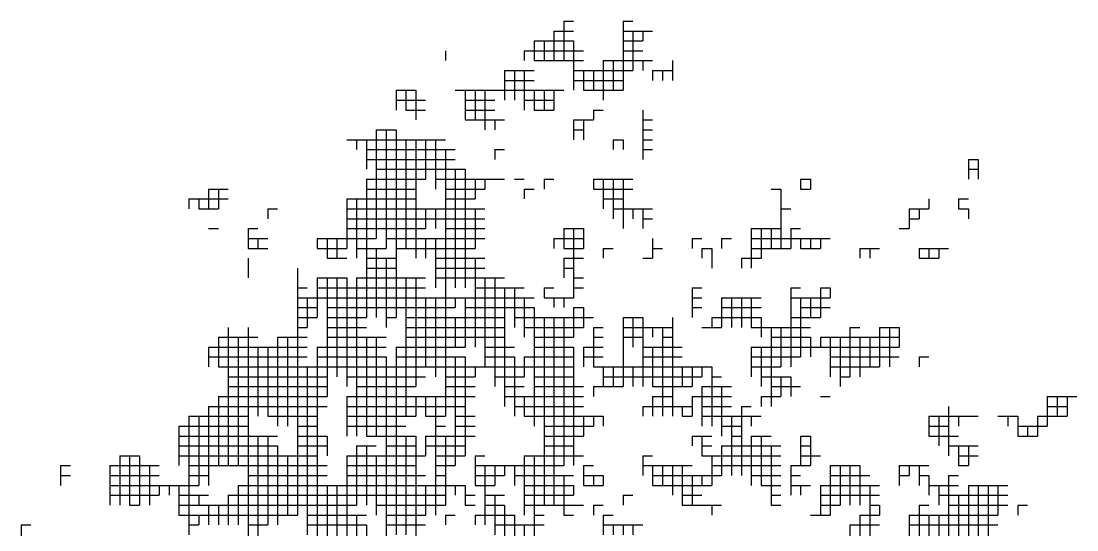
# Model space of a CAD drawing. Header units: millimetres. Extents: x 13268 to 164478, y 289082 to 363688.
# Drawn here: x 94559 to 102312, y 351127 to 354858 of the extents above; entities that cross this region are included whole.
import ezdxf

# ---------------------------------------------------------------- set-up
doc = ezdxf.new("R2010")
doc.units = ezdxf.units.MM

# ---------------------------------------------------------------- blocks, each defined once
blk = doc.blocks.new('A$C777A1F98')
for p, q in [((2889.5, 5994.7), (2932.6, 5994.7)), ((2889.5, 5994.7), (2889.5, 5822.1)), ((3148.3, 5994.7), (3191.4, 5994.7)), ((3148.3, 5994.7), (3148.3, 5779)), ((2760.1, 5908.4), (2932.6, 5908.4)), ((2760.1, 5908.4), (2760.1, 5822.1)), ((2760.1, 5908.4), (2760.1, 5822.1)), ((2803.3, 5908.4), (2803.3, 5822.1)), ((2846.4, 5951.5), (2932.6, 5951.5)), ((2846.4, 5951.5), (2846.4, 5822.1)), ((2846.4, 5908.4), (2932.6, 5908.4)), ((2846.4, 5908.4), (2846.4, 5822.1)), ((2932.6, 5908.4), (2932.6, 5779)), ((3148.3, 5951.5), (3277.7, 5951.5)), ((3148.3, 5908.4), (3234.5, 5908.4)), ((3148.3, 5908.4), (3234.5, 5908.4)), ((3148.3, 5908.4), (3148.3, 5692.8)), ((3191.4, 5951.5), (3191.4, 5779)), ((3234.5, 5951.5), (3234.5, 5908.4)), ((3234.5, 5951.5), (3234.5, 5908.4)), ((2372, 5865.3), (2372, 5822.1)), ((2717, 5865.3), (2975.8, 5865.3)), ((2717, 5865.3), (2717, 5822.1)), ((2932.6, 5865.3), (2932.6, 5822.1)), ((3148.3, 5865.3), (3234.5, 5865.3)), ((2760.1, 5822.1), (2975.8, 5822.1)), ((3062, 5822.1), (3234.5, 5822.1)), ((3062, 5822.1), (3062, 5692.8)), ((3105.1, 5822.1), (3105.1, 5692.8)), ((3148.3, 5822.1), (3277.7, 5822.1)), ((3234.5, 5822.1), (3234.5, 5779)), ((3363.9, 5822.1), (3363.9, 5735.9)), ((2630.7, 5779), (2673.9, 5779)), ((2630.7, 5779), (2760.1, 5779)), ((2630.7, 5779), (2630.7, 5649.6)), ((2630.7, 5779), (2630.7, 5649.6)), ((2673.9, 5779), (2673.9, 5649.6)), ((2673.9, 5779), (2673.9, 5649.6)), ((2717, 5779), (2717, 5606.5)), ((2932.6, 5779), (3148.3, 5779)), ((2932.6, 5779), (2932.6, 5692.8)), ((2975.8, 5779), (2975.8, 5692.8)), ((2975.8, 5779), (2975.8, 5692.8)), ((3018.9, 5779), (3191.4, 5779)), ((3018.9, 5779), (3018.9, 5692.8)), ((3062, 5779), (3062, 5649.6)), ((3277.7, 5779), (3363.9, 5779)), ((3277.7, 5779), (3277.7, 5735.9)), ((3277.7, 5779), (3277.7, 5735.9)), ((3320.8, 5779), (3363.9, 5779)), ((3320.8, 5779), (3320.8, 5735.9)), ((2630.7, 5735.9), (2760.1, 5735.9)), ((2932.6, 5735.9), (3148.3, 5735.9)), ((2156.3, 5692.8), (2242.6, 5692.8)), ((2156.3, 5692.8), (2242.6, 5692.8)), ((2156.3, 5692.8), (2156.3, 5606.5)), ((2199.5, 5692.8), (2199.5, 5606.5)), ((2242.6, 5692.8), (2242.6, 5606.5)), ((2415.1, 5692.8), (2458.2, 5692.8)), ((2458.2, 5692.8), (2587.6, 5692.8)), ((2458.2, 5692.8), (2458.2, 5649.6)), ((2458.2, 5692.8), (2458.2, 5563.4)), ((2501.4, 5692.8), (2501.4, 5563.4)), ((2544.5, 5692.8), (2889.5, 5692.8)), ((2544.5, 5692.8), (2544.5, 5563.4)), ((2544.5, 5692.8), (2544.5, 5520.3)), ((2630.7, 5692.8), (2889.5, 5692.8)), ((2760.1, 5692.8), (2760.1, 5606.5)), ((2760.1, 5692.8), (2760.1, 5606.5)), ((2803.3, 5692.8), (2803.3, 5606.5)), ((2846.4, 5692.8), (2846.4, 5606.5)), ((2846.4, 5692.8), (2846.4, 5649.6)), ((2975.8, 5692.8), (3148.3, 5692.8)), ((2156.3, 5649.6), (2285.7, 5649.6)), ((2242.6, 5649.6), (2242.6, 5563.4)), ((2458.2, 5649.6), (2587.6, 5649.6)), ((2717, 5649.6), (2846.4, 5649.6)), ((2199.5, 5606.5), (2285.7, 5606.5)), ((2242.6, 5606.5), (2285.7, 5606.5)), ((2458.2, 5606.5), (2587.6, 5606.5)), ((2458.2, 5606.5), (2587.6, 5606.5)), ((2760.1, 5606.5), (2846.4, 5606.5)), ((3018.9, 5606.5), (3062, 5606.5)), ((3018.9, 5606.5), (3018.9, 5563.4)), ((3234.5, 5606.5), (3234.5, 5563.4)), ((2458.2, 5563.4), (2630.7, 5563.4)), ((2544.5, 5563.4), (2630.7, 5563.4)), ((2587.6, 5563.4), (2587.6, 5520.3)), ((2932.6, 5563.4), (3018.9, 5563.4)), ((2932.6, 5563.4), (2932.6, 5477.1)), ((2975.8, 5563.4), (2975.8, 5477.1)), ((2975.8, 5563.4), (2975.8, 5520.3)), ((3234.5, 5563.4), (3277.7, 5563.4)), ((3234.5, 5563.4), (3277.7, 5563.4)), ((3234.5, 5563.4), (3234.5, 5390.9)), ((2070.1, 5520.3), (2156.3, 5520.3)), ((2070.1, 5520.3), (2070.1, 5045.9)), ((2113.2, 5520.3), (2113.2, 5045.9)), ((2113.2, 5520.3), (2113.2, 5002.7)), ((2156.3, 5520.3), (2156.3, 4959.6)), ((2932.6, 5520.3), (2975.8, 5520.3)), ((3234.5, 5520.3), (3277.7, 5520.3)), ((1940.7, 5477.1), (2242.6, 5477.1)), ((1983.8, 5477.1), (2372, 5477.1)), ((1983.8, 5477.1), (1983.8, 5434)), ((2027, 5477.1), (2027, 5434)), ((2027, 5477.1), (2027, 5347.7)), ((2156.3, 5477.1), (2156.3, 5002.7)), ((2199.5, 5477.1), (2199.5, 5002.7)), ((2242.6, 5477.1), (2242.6, 5002.7)), ((2242.6, 5477.1), (2242.6, 5304.6)), ((2285.7, 5477.1), (2285.7, 5304.6)), ((2328.9, 5477.1), (2328.9, 5304.6)), ((2328.9, 5477.1), (2328.9, 5261.5)), ((3105.1, 5477.1), (3148.3, 5477.1)), ((3105.1, 5477.1), (3148.3, 5477.1)), ((3105.1, 5477.1), (3105.1, 5434)), ((3148.3, 5477.1), (3148.3, 5434)), ((3234.5, 5477.1), (3277.7, 5477.1)), ((3234.5, 5477.1), (3277.7, 5477.1)), ((2027, 5434), (2415.1, 5434)), ((2372, 5434), (2372, 5261.5)), ((2372, 5434), (2372, 4830.2)), ((2587.6, 5434), (2630.7, 5434)), ((2587.6, 5434), (2587.6, 5390.9)), ((3234.5, 5434), (3277.7, 5434)), ((2027, 5390.9), (2415.1, 5390.9)), ((2027, 5390.9), (2415.1, 5390.9)), ((4657.7, 5390.9), (4700.8, 5390.9)), ((4657.7, 5390.9), (4657.7, 5304.6)), ((4700.8, 5390.9), (4700.8, 5304.6)), ((2070.1, 5347.7), (2458.2, 5347.7)), ((2415.1, 5347.7), (2415.1, 4830.2)), ((2458.2, 5347.7), (2458.2, 4830.2)), ((4657.7, 5347.7), (4700.8, 5347.7)), ((1336.9, 5261.5), (1423.2, 5261.5)), ((1336.9, 5261.5), (1336.9, 5175.2)), ((1336.9, 5261.5), (1336.9, 5175.2)), ((1380.1, 5261.5), (1380.1, 5175.2)), ((2027, 5304.6), (2285.7, 5304.6)), ((2027, 5304.6), (2242.6, 5304.6)), ((2027, 5304.6), (2027, 5002.7)), ((2027, 5261.5), (2242.6, 5261.5)), ((2027, 5261.5), (2242.6, 5261.5)), ((2027, 5261.5), (2027, 4700.8)), ((2328.9, 5304.6), (2630.7, 5304.6)), ((2328.9, 5304.6), (2587.6, 5304.6)), ((2372, 5261.5), (2544.5, 5261.5)), ((2372, 5261.5), (2544.5, 5261.5)), ((2458.2, 5304.6), (2458.2, 5089)), ((2501.4, 5304.6), (2501.4, 5218.4)), ((2544.5, 5304.6), (2544.5, 5261.5)), ((2544.5, 5304.6), (2544.5, 5261.5)), ((2673.9, 5304.6), (2717, 5304.6)), ((2717, 5261.5), (2760.1, 5261.5)), ((2717, 5261.5), (2760.1, 5261.5)), ((2717, 5261.5), (2717, 5218.4)), ((2803.3, 5304.6), (2846.4, 5304.6)), ((2803.3, 5304.6), (2846.4, 5304.6)), ((2803.3, 5304.6), (2803.3, 5261.5)), ((3018.9, 5304.6), (3191.4, 5304.6)), ((3018.9, 5304.6), (3018.9, 5261.5)), ((3018.9, 5261.5), (3062, 5261.5)), ((3062, 5304.6), (3062, 5261.5)), ((3062, 5304.6), (3062, 5175.2)), ((3062, 5261.5), (3191.4, 5261.5)), ((3062, 5261.5), (3191.4, 5261.5)), ((3105.1, 5304.6), (3105.1, 5132.1)), ((3148.3, 5304.6), (3191.4, 5304.6)), ((3148.3, 5304.6), (3148.3, 5175.2)), ((3148.3, 5304.6), (3148.3, 5218.4)), ((3795.2, 5261.5), (3838.3, 5261.5)), ((3838.3, 5261.5), (3838.3, 5002.7)), ((3924.6, 5304.6), (3967.7, 5304.6)), ((3924.6, 5304.6), (3967.7, 5304.6)), ((3924.6, 5304.6), (3924.6, 5261.5)), ((3924.6, 5261.5), (3967.7, 5261.5)), ((3967.7, 5304.6), (3967.7, 5261.5)), ((1250.7, 5218.4), (1423.2, 5218.4)), ((1250.7, 5218.4), (1250.7, 5175.2)), ((1293.8, 5218.4), (1293.8, 5175.2)), ((1940.7, 5218.4), (2242.6, 5218.4)), ((1940.7, 5218.4), (1940.7, 5002.7)), ((1983.8, 5218.4), (1983.8, 4959.6)), ((2372, 5218.4), (2501.4, 5218.4)), ((3062, 5218.4), (3148.3, 5218.4)), ((4485.2, 5218.4), (4485.2, 5175.2)), ((4614.6, 5218.4), (4657.7, 5218.4)), ((4614.6, 5218.4), (4614.6, 5175.2)), ((1293.8, 5175.2), (1380.1, 5175.2)), ((1595.7, 5175.2), (1638.8, 5175.2)), ((1595.7, 5175.2), (1638.8, 5175.2)), ((1595.7, 5175.2), (1595.7, 5132.1)), ((1940.7, 5175.2), (2242.6, 5175.2)), ((1940.7, 5175.2), (2544.5, 5175.2)), ((2242.6, 5175.2), (2242.6, 4959.6)), ((2285.7, 5175.2), (2501.4, 5175.2)), ((2285.7, 5175.2), (2285.7, 5089)), ((2328.9, 5175.2), (2328.9, 5089)), ((2328.9, 5175.2), (2328.9, 5089)), ((2372, 5175.2), (2372, 4399)), ((2501.4, 5175.2), (2501.4, 5089)), ((3105.1, 5175.2), (3148.3, 5175.2)), ((3105.1, 5175.2), (3148.3, 5175.2)), ((3148.3, 5175.2), (3191.4, 5175.2)), ((3148.3, 5175.2), (3148.3, 5089)), ((3191.4, 5175.2), (3277.7, 5175.2)), ((3191.4, 5175.2), (3191.4, 5132.1)), ((3234.5, 5175.2), (3234.5, 5132.1)), ((3234.5, 5175.2), (3234.5, 5089)), ((3838.3, 5175.2), (3881.4, 5175.2)), ((3838.3, 5175.2), (3838.3, 5132.1)), ((4399, 5175.2), (4485.2, 5175.2)), ((4399, 5175.2), (4399, 5089)), ((4442.1, 5175.2), (4442.1, 5132.1)), ((4614.6, 5175.2), (4657.7, 5175.2)), ((4657.7, 5175.2), (4657.7, 5132.1)), ((1940.7, 5132.1), (2544.5, 5132.1)), ((3234.5, 5132.1), (3277.7, 5132.1)), ((4399, 5132.1), (4442.1, 5132.1)), ((4399, 5132.1), (4399, 5089)), ((1336.9, 5089), (1380.1, 5089)), ((1509.4, 5089), (1552.6, 5089)), ((1509.4, 5089), (1509.4, 5002.7)), ((1509.4, 5089), (1509.4, 5002.7)), ((1940.7, 5089), (2285.7, 5089)), ((1940.7, 5089), (2285.7, 5089)), ((2372, 5089), (2458.2, 5089)), ((2372, 5089), (2544.5, 5089)), ((2458.2, 5089), (2458.2, 4830.2)), ((2501.4, 5089), (2501.4, 5002.7)), ((2889.5, 5089), (2975.8, 5089)), ((2889.5, 5089), (2889.5, 5002.7)), ((2932.6, 5089), (2932.6, 4830.2)), ((2932.6, 5089), (2932.6, 4916.5)), ((2975.8, 5089), (2975.8, 5002.7)), ((3708.9, 5089), (3838.3, 5089)), ((3708.9, 5089), (3708.9, 4916.5)), ((3752, 5089), (3838.3, 5089)), ((3752, 5089), (3752, 4959.6)), ((3752, 5089), (3752, 4959.6)), ((3795.2, 5089), (3795.2, 5002.7)), ((3881.4, 5089), (3924.6, 5089)), ((3881.4, 5089), (3881.4, 5002.7)), ((4355.8, 5089), (4399, 5089)), ((1509.4, 5045.9), (1595.7, 5045.9)), ((1552.6, 5045.9), (1552.6, 5002.7)), ((1552.6, 5045.9), (1552.6, 5002.7)), ((1811.3, 5045.9), (1940.7, 5045.9)), ((1811.3, 5045.9), (1811.3, 5002.7)), ((1854.5, 5045.9), (1854.5, 4959.6)), ((1854.5, 5045.9), (1854.5, 4959.6)), ((1897.6, 5045.9), (1897.6, 4959.6)), ((1940.7, 5045.9), (2070.1, 5045.9)), ((2113.2, 5045.9), (2544.5, 5045.9)), ((2285.7, 5045.9), (2285.7, 4959.6)), ((2328.9, 5045.9), (2328.9, 4830.2)), ((2328.9, 5045.9), (2328.9, 4830.2)), ((2846.4, 5045.9), (2975.8, 5045.9)), ((2846.4, 5045.9), (2846.4, 5002.7)), ((2846.4, 5045.9), (2846.4, 5002.7)), ((3277.7, 5045.9), (3277.7, 4959.6)), ((3450.2, 5045.9), (3493.3, 5045.9)), ((3450.2, 5045.9), (3450.2, 5002.7)), ((3579.5, 5045.9), (3622.7, 5045.9)), ((3579.5, 5045.9), (3579.5, 5002.7)), ((3579.5, 5045.9), (3579.5, 5002.7)), ((3708.9, 5045.9), (3881.4, 5045.9)), ((3838.3, 5045.9), (3838.3, 5002.7)), ((3881.4, 5045.9), (4053.9, 5045.9)), ((3924.6, 5045.9), (3924.6, 5002.7)), ((3967.7, 5045.9), (3967.7, 5002.7)), ((3967.7, 5045.9), (3967.7, 5002.7)), ((4010.8, 5045.9), (4010.8, 5002.7)), ((1509.4, 5002.7), (1595.7, 5002.7)), ((1811.3, 5002.7), (1940.7, 5002.7)), ((1854.5, 5002.7), (1940.7, 5002.7)), ((1983.8, 5002.7), (2027, 5002.7)), ((1983.8, 5002.7), (2113.2, 5002.7)), ((2027, 5002.7), (2027, 4700.8)), ((2070.1, 5002.7), (2070.1, 4700.8)), ((2156.3, 5002.7), (2501.4, 5002.7)), ((2242.6, 5002.7), (2501.4, 5002.7)), ((2889.5, 5002.7), (2975.8, 5002.7)), ((2932.6, 5002.7), (2975.8, 5002.7)), ((3062, 5002.7), (3105.1, 5002.7)), ((3062, 5002.7), (3062, 4959.6)), ((3062, 5002.7), (3062, 4959.6)), ((3277.7, 5002.7), (3320.8, 5002.7)), ((3277.7, 5002.7), (3277.7, 4959.6)), ((3493.3, 5002.7), (3536.4, 5002.7)), ((3493.3, 5002.7), (3493.3, 4959.6)), ((3536.4, 5002.7), (3536.4, 4916.5)), ((3708.9, 5002.7), (3881.4, 5002.7)), ((3708.9, 5002.7), (3795.2, 5002.7)), ((3924.6, 5002.7), (4010.8, 5002.7)), ((4183.3, 5002.7), (4269.6, 5002.7)), ((4183.3, 5002.7), (4183.3, 4959.6)), ((4226.4, 5002.7), (4269.6, 5002.7)), ((4226.4, 5002.7), (4226.4, 4959.6)), ((4442.1, 5002.7), (4571.5, 5002.7)), ((4442.1, 5002.7), (4442.1, 4959.6)), ((4485.2, 5002.7), (4485.2, 4959.6)), ((4485.2, 5002.7), (4485.2, 4959.6)), ((4528.3, 5002.7), (4528.3, 4959.6)), ((1509.4, 4959.6), (1509.4, 4873.3)), ((1854.5, 4959.6), (1940.7, 4959.6)), ((2027, 4959.6), (2156.3, 4959.6)), ((2027, 4959.6), (2156.3, 4959.6)), ((2113.2, 4959.6), (2113.2, 4700.8)), ((2113.2, 4959.6), (2113.2, 4657.7)), ((2156.3, 4959.6), (2156.3, 4700.8)), ((2328.9, 4959.6), (2544.5, 4959.6)), ((2328.9, 4959.6), (2544.5, 4959.6)), ((2501.4, 4959.6), (2501.4, 4571.5)), ((2889.5, 4959.6), (2975.8, 4959.6)), ((2889.5, 4959.6), (2889.5, 4873.3)), ((2932.6, 4959.6), (2975.8, 4959.6)), ((3234.5, 4959.6), (3277.7, 4959.6)), ((3665.8, 4959.6), (3752, 4959.6)), ((3665.8, 4959.6), (3752, 4959.6)), ((3665.8, 4959.6), (3665.8, 4916.5)), ((4442.1, 4959.6), (4528.3, 4959.6)), ((1725.1, 4916.5), (1725.1, 4787.1)), ((2027, 4916.5), (2156.3, 4916.5)), ((2328.9, 4916.5), (2544.5, 4916.5)), ((2889.5, 4916.5), (2932.6, 4916.5)), ((1811.3, 4873.3), (1940.7, 4873.3)), ((1811.3, 4873.3), (1811.3, 4787.1)), ((1854.5, 4873.3), (1854.5, 4355.8)), ((1854.5, 4873.3), (1854.5, 4442.1)), ((1897.6, 4873.3), (1897.6, 4442.1)), ((1940.7, 4873.3), (1940.7, 4442.1)), ((1983.8, 4873.3), (2242.6, 4873.3)), ((1983.8, 4873.3), (2285.7, 4873.3)), ((1983.8, 4873.3), (1983.8, 4657.7)), ((2156.3, 4873.3), (2156.3, 4700.8)), ((2199.5, 4873.3), (2199.5, 4269.6)), ((2242.6, 4873.3), (2242.6, 4399)), ((2242.6, 4873.3), (2242.6, 4399)), ((2328.9, 4873.3), (2544.5, 4873.3)), ((2328.9, 4873.3), (2630.7, 4873.3)), ((2544.5, 4873.3), (2544.5, 4485.2)), ((2544.5, 4873.3), (2544.5, 4485.2)), ((2587.6, 4873.3), (2587.6, 4399)), ((2932.6, 4873.3), (2975.8, 4873.3)), ((2932.6, 4873.3), (2932.6, 4787.1)), ((1725.1, 4830.2), (1768.2, 4830.2)), ((1725.1, 4830.2), (1725.1, 4657.7)), ((1811.3, 4830.2), (2285.7, 4830.2)), ((1940.7, 4830.2), (1940.7, 4399)), ((2501.4, 4830.2), (2717, 4830.2)), ((2630.7, 4830.2), (2630.7, 4700.8)), ((2630.7, 4830.2), (2630.7, 4700.8)), ((2673.9, 4830.2), (2673.9, 4700.8)), ((2673.9, 4830.2), (2673.9, 4657.7)), ((2803.3, 4830.2), (2846.4, 4830.2)), ((2803.3, 4830.2), (2803.3, 4787.1)), ((2932.6, 4830.2), (2975.8, 4830.2)), ((3450.2, 4830.2), (3493.3, 4830.2)), ((3450.2, 4830.2), (3450.2, 4700.8)), ((3881.4, 4830.2), (3924.6, 4830.2)), ((3881.4, 4830.2), (3881.4, 4787.1)), ((4010.8, 4830.2), (4053.9, 4830.2)), ((4010.8, 4830.2), (4010.8, 4700.8)), ((4053.9, 4830.2), (4053.9, 4787.1)), ((1725.1, 4787.1), (1811.3, 4787.1)), ((1725.1, 4787.1), (1811.3, 4787.1)), ((1768.2, 4787.1), (1768.2, 4657.7)), ((1811.3, 4787.1), (2328.9, 4787.1)), ((1811.3, 4787.1), (1811.3, 4700.8)), ((1854.5, 4787.1), (2760.1, 4787.1)), ((2285.7, 4787.1), (2285.7, 4485.2)), ((2328.9, 4787.1), (2328.9, 4485.2)), ((2328.9, 4787.1), (2328.9, 4442.1)), ((2372, 4787.1), (2415.1, 4787.1)), ((2372, 4787.1), (2372, 4571.5)), ((2415.1, 4787.1), (2415.1, 4744)), ((2458.2, 4787.1), (2717, 4787.1)), ((2458.2, 4787.1), (2458.2, 4744)), ((2458.2, 4787.1), (2458.2, 4571.5)), ((2717, 4787.1), (2717, 4614.6)), ((2803.3, 4787.1), (2846.4, 4787.1)), ((2846.4, 4787.1), (2932.6, 4787.1)), ((2846.4, 4787.1), (2846.4, 4744)), ((2846.4, 4787.1), (2846.4, 4744)), ((2889.5, 4787.1), (2889.5, 4744)), ((3450.2, 4787.1), (3493.3, 4787.1)), ((3450.2, 4787.1), (3493.3, 4787.1)), ((3579.5, 4787.1), (3752, 4787.1)), ((3579.5, 4787.1), (3579.5, 4700.8)), ((3622.7, 4787.1), (3708.9, 4787.1)), ((3622.7, 4787.1), (3622.7, 4657.7)), ((3665.8, 4787.1), (3665.8, 4657.7)), ((3665.8, 4787.1), (3665.8, 4657.7)), ((3708.9, 4787.1), (3708.9, 4657.7)), ((3881.4, 4787.1), (3924.6, 4787.1)), ((3881.4, 4787.1), (3881.4, 4485.2)), ((3924.6, 4787.1), (4053.9, 4787.1)), ((3924.6, 4787.1), (3924.6, 4528.3)), ((3967.7, 4787.1), (3967.7, 4700.8)), ((3967.7, 4787.1), (3967.7, 4700.8)), ((4010.8, 4787.1), (4053.9, 4787.1)), ((1725.1, 4744), (1811.3, 4744)), ((1854.5, 4744), (2415.1, 4744)), ((2458.2, 4744), (2760.1, 4744)), ((2760.1, 4744), (2760.1, 4226.4)), ((2932.6, 4744), (2975.8, 4744)), ((2932.6, 4744), (2932.6, 4614.6)), ((2975.8, 4744), (2975.8, 4657.7)), ((3450.2, 4744), (3493.3, 4744)), ((3579.5, 4744), (3752, 4744)), ((3579.5, 4744), (3579.5, 4657.7)), ((3924.6, 4744), (4053.9, 4744)), ((1725.1, 4700.8), (1811.3, 4700.8)), ((1725.1, 4700.8), (1811.3, 4700.8)), ((1854.5, 4700.8), (2027, 4700.8)), ((1854.5, 4700.8), (2027, 4700.8)), ((2113.2, 4700.8), (2156.3, 4700.8)), ((2113.2, 4700.8), (2156.3, 4700.8)), ((2199.5, 4700.8), (2630.7, 4700.8)), ((2199.5, 4700.8), (2630.7, 4700.8)), ((2415.1, 4700.8), (2415.1, 4571.5)), ((2458.2, 4700.8), (2458.2, 4571.5)), ((2630.7, 4700.8), (2630.7, 4399)), ((2673.9, 4700.8), (3018.9, 4700.8)), ((2673.9, 4700.8), (2975.8, 4700.8)), ((2760.1, 4700.8), (2760.1, 4226.4)), ((2803.3, 4700.8), (2803.3, 3881.4)), ((2846.4, 4700.8), (2846.4, 4571.5)), ((2846.4, 4700.8), (2846.4, 4657.7)), ((2889.5, 4700.8), (2889.5, 4657.7)), ((2932.6, 4700.8), (2932.6, 4614.6)), ((3148.3, 4700.8), (3234.5, 4700.8)), ((3148.3, 4700.8), (3148.3, 4571.5)), ((3191.4, 4700.8), (3191.4, 4571.5)), ((3234.5, 4700.8), (3234.5, 4571.5)), ((3363.9, 4700.8), (3363.9, 4269.6)), ((3536.4, 4700.8), (3752, 4700.8)), ((3536.4, 4700.8), (3579.5, 4700.8)), ((3536.4, 4700.8), (3536.4, 4657.7)), ((3536.4, 4700.8), (3536.4, 4657.7)), ((3622.7, 4700.8), (3752, 4700.8)), ((3752, 4700.8), (3752, 4614.6)), ((3881.4, 4700.8), (4010.8, 4700.8)), ((3881.4, 4700.8), (3967.7, 4700.8)), ((3881.4, 4700.8), (3881.4, 4485.2)), ((1423.2, 4657.7), (1423.2, 4485.2)), ((1509.4, 4657.7), (1509.4, 3838.3)), ((1725.1, 4657.7), (1768.2, 4657.7)), ((1725.1, 4657.7), (1725.1, 3881.4)), ((1854.5, 4657.7), (1983.8, 4657.7)), ((1854.5, 4657.7), (2027, 4657.7)), ((1983.8, 4657.7), (1983.8, 4183.3)), ((2199.5, 4657.7), (2630.7, 4657.7)), ((2199.5, 4657.7), (2630.7, 4657.7)), ((2717, 4657.7), (2846.4, 4657.7)), ((2717, 4657.7), (2975.8, 4657.7)), ((2846.4, 4657.7), (2846.4, 3881.4)), ((2889.5, 4657.7), (2889.5, 4053.9)), ((2932.6, 4657.7), (2975.8, 4657.7)), ((3018.9, 4657.7), (3062, 4657.7)), ((3018.9, 4657.7), (3018.9, 4485.2)), ((3148.3, 4657.7), (3277.7, 4657.7)), ((3148.3, 4657.7), (3234.5, 4657.7)), ((3277.7, 4657.7), (3363.9, 4657.7)), ((3277.7, 4657.7), (3363.9, 4657.7)), ((3277.7, 4657.7), (3277.7, 4614.6)), ((3277.7, 4657.7), (3277.7, 4614.6)), ((3320.8, 4657.7), (3320.8, 4269.6)), ((3493.3, 4657.7), (3579.5, 4657.7)), ((3708.9, 4657.7), (3838.3, 4657.7)), ((3752, 4657.7), (3967.7, 4657.7)), ((3752, 4657.7), (3752, 4614.6)), ((3795.2, 4657.7), (3795.2, 4312.7)), ((3838.3, 4657.7), (3967.7, 4657.7)), ((3838.3, 4657.7), (3838.3, 4485.2)), ((3838.3, 4657.7), (3838.3, 4485.2)), ((4140.2, 4657.7), (4183.3, 4657.7)), ((4140.2, 4657.7), (4140.2, 4442.1)), ((4140.2, 4657.7), (4140.2, 4442.1)), ((4269.6, 4657.7), (4355.8, 4657.7)), ((4269.6, 4657.7), (4269.6, 4485.2)), ((4269.6, 4657.7), (4269.6, 4485.2)), ((4312.7, 4657.7), (4312.7, 4485.2)), ((4355.8, 4657.7), (4355.8, 4571.5)), ((1336.9, 4571.5), (1768.2, 4571.5)), ((1336.9, 4571.5), (1336.9, 4485.2)), ((1380.1, 4614.6), (1552.6, 4614.6)), ((1380.1, 4614.6), (1380.1, 4485.2)), ((1380.1, 4571.5), (1552.6, 4571.5)), ((1423.2, 4614.6), (1423.2, 4053.9)), ((1466.3, 4614.6), (1466.3, 4053.9)), ((1509.4, 4614.6), (1509.4, 4269.6)), ((1552.6, 4571.5), (1552.6, 4269.6)), ((1552.6, 4571.5), (1552.6, 4269.6)), ((1595.7, 4571.5), (1595.7, 4269.6)), ((1638.8, 4614.6), (1768.2, 4614.6)), ((1638.8, 4614.6), (1638.8, 4269.6)), ((1638.8, 4614.6), (1638.8, 4226.4)), ((1638.8, 4571.5), (1768.2, 4571.5)), ((1682, 4614.6), (1682, 4226.4)), ((1725.1, 4614.6), (1725.1, 4485.2)), ((1811.3, 4571.5), (2113.2, 4571.5)), ((1811.3, 4571.5), (1811.3, 4269.6)), ((1854.5, 4614.6), (2113.2, 4614.6)), ((1854.5, 4571.5), (2113.2, 4571.5)), ((2027, 4614.6), (2027, 4183.3)), ((2027, 4614.6), (2027, 4183.3)), ((2070.1, 4614.6), (2070.1, 4183.3)), ((2156.3, 4571.5), (2458.2, 4571.5)), ((2156.3, 4571.5), (2372, 4571.5)), ((2156.3, 4571.5), (2156.3, 3752)), ((2156.3, 4571.5), (2156.3, 4269.6)), ((2199.5, 4614.6), (2630.7, 4614.6)), ((2544.5, 4571.5), (2673.9, 4571.5)), ((2544.5, 4571.5), (2673.9, 4571.5)), ((2630.7, 4571.5), (2630.7, 4312.7)), ((2760.1, 4614.6), (2932.6, 4614.6)), ((2760.1, 4571.5), (2932.6, 4571.5)), ((2760.1, 4571.5), (2846.4, 4571.5)), ((2846.4, 4571.5), (2932.6, 4571.5)), ((2932.6, 4571.5), (2932.6, 4097.1)), ((2975.8, 4571.5), (3062, 4571.5)), ((2975.8, 4571.5), (2975.8, 4485.2)), ((3018.9, 4614.6), (3062, 4614.6)), ((3018.9, 4571.5), (3062, 4571.5)), ((3148.3, 4614.6), (3234.5, 4614.6)), ((3148.3, 4571.5), (3148.3, 4399)), ((3234.5, 4571.5), (3277.7, 4571.5)), ((3234.5, 4571.5), (3407, 4571.5)), ((3234.5, 4571.5), (3234.5, 4399)), ((3277.7, 4571.5), (3277.7, 4399)), ((3277.7, 4571.5), (3277.7, 4399)), ((3320.8, 4614.6), (3363.9, 4614.6)), ((3320.8, 4571.5), (3407, 4571.5)), ((3363.9, 4571.5), (3363.9, 4355.8)), ((3708.9, 4571.5), (3967.7, 4571.5)), ((3708.9, 4571.5), (3708.9, 4442.1)), ((3752, 4571.5), (4355.8, 4571.5)), ((3752, 4571.5), (3752, 4399)), ((3752, 4571.5), (3752, 4399)), ((3795.2, 4614.6), (3967.7, 4614.6)), ((3967.7, 4614.6), (3967.7, 4528.3)), ((4010.8, 4614.6), (4355.8, 4614.6)), ((4010.8, 4614.6), (4010.8, 4571.5)), ((4053.9, 4614.6), (4053.9, 4571.5)), ((4053.9, 4614.6), (4053.9, 4442.1)), ((4053.9, 4571.5), (4355.8, 4571.5)), ((4097.1, 4614.6), (4097.1, 4399)), ((4183.3, 4614.6), (4183.3, 4442.1)), ((4183.3, 4614.6), (4183.3, 4442.1)), ((4226.4, 4614.6), (4226.4, 4485.2)), ((1336.9, 4528.3), (1768.2, 4528.3)), ((1811.3, 4528.3), (2113.2, 4528.3)), ((2113.2, 4528.3), (2113.2, 3838.3)), ((2156.3, 4528.3), (2458.2, 4528.3)), ((2372, 4528.3), (2372, 4269.6)), ((2415.1, 4528.3), (2415.1, 4053.9)), ((2458.2, 4528.3), (2458.2, 4097.1)), ((2544.5, 4528.3), (2673.9, 4528.3)), ((2673.9, 4528.3), (2673.9, 4312.7)), ((2717, 4528.3), (2846.4, 4528.3)), ((2717, 4528.3), (2717, 4442.1)), ((2846.4, 4528.3), (2932.6, 4528.3)), ((2975.8, 4528.3), (3062, 4528.3)), ((3234.5, 4528.3), (3407, 4528.3)), ((3708.9, 4528.3), (3924.6, 4528.3)), ((4053.9, 4528.3), (4355.8, 4528.3)), ((4442.1, 4528.3), (4485.2, 4528.3)), ((4442.1, 4528.3), (4442.1, 4485.2)), ((1380.1, 4485.2), (1725.1, 4485.2)), ((1423.2, 4485.2), (2285.7, 4485.2)), ((1725.1, 4485.2), (1725.1, 3838.3)), ((1768.2, 4485.2), (1768.2, 3752)), ((1811.3, 4485.2), (2932.6, 4485.2)), ((1811.3, 4485.2), (1811.3, 3752)), ((2113.2, 4485.2), (2113.2, 3708.9)), ((2328.9, 4485.2), (2544.5, 4485.2)), ((2458.2, 4485.2), (2458.2, 4355.8)), ((2501.4, 4485.2), (2501.4, 4442.1)), ((2587.6, 4485.2), (2932.6, 4485.2)), ((2673.9, 4485.2), (2673.9, 4269.6)), ((2846.4, 4485.2), (2846.4, 3881.4)), ((3018.9, 4485.2), (3536.4, 4485.2)), ((3062, 4485.2), (3536.4, 4485.2)), ((3062, 4485.2), (3062, 4442.1)), ((3062, 4485.2), (3062, 4399)), ((3105.1, 4485.2), (3105.1, 4399)), ((3148.3, 4485.2), (3148.3, 4399)), ((3191.4, 4485.2), (3191.4, 4399)), ((3234.5, 4485.2), (3234.5, 4442.1)), ((3407, 4485.2), (3407, 4399)), ((3450.2, 4485.2), (3450.2, 4399)), ((3450.2, 4485.2), (3450.2, 4399)), ((3493.3, 4485.2), (3493.3, 4442.1)), ((3536.4, 4485.2), (3536.4, 4226.4)), ((3708.9, 4485.2), (3838.3, 4485.2)), ((3708.9, 4485.2), (3838.3, 4485.2)), ((4053.9, 4485.2), (4269.6, 4485.2)), ((4053.9, 4485.2), (4226.4, 4485.2)), ((1423.2, 4442.1), (1854.5, 4442.1)), ((1423.2, 4442.1), (1423.2, 4053.9)), ((1940.7, 4442.1), (2285.7, 4442.1)), ((2372, 4442.1), (2501.4, 4442.1)), ((2587.6, 4442.1), (2717, 4442.1)), ((2760.1, 4442.1), (2932.6, 4442.1)), ((3062, 4442.1), (3234.5, 4442.1)), ((3234.5, 4442.1), (3493.3, 4442.1)), ((3536.4, 4442.1), (3579.5, 4442.1)), ((3536.4, 4442.1), (3536.4, 4226.4)), ((3752, 4442.1), (3881.4, 4442.1)), ((3838.3, 4442.1), (3838.3, 4355.8)), ((3838.3, 4442.1), (3838.3, 4355.8)), ((3881.4, 4442.1), (3881.4, 4355.8)), ((4097.1, 4442.1), (4140.2, 4442.1)), ((1423.2, 4399), (1854.5, 4399)), ((1423.2, 4399), (1854.5, 4399)), ((1983.8, 4399), (2242.6, 4399)), ((1983.8, 4399), (2242.6, 4399)), ((2372, 4399), (2501.4, 4399)), ((2372, 4399), (2501.4, 4399)), ((2630.7, 4399), (2717, 4399)), ((2630.7, 4399), (2717, 4399)), ((2760.1, 4399), (2932.6, 4399)), ((2760.1, 4399), (2975.8, 4399)), ((2932.6, 4399), (2932.6, 4183.3)), ((3018.9, 4399), (3062, 4399)), ((3018.9, 4399), (3018.9, 4355.8)), ((3062, 4399), (3148.3, 4399)), ((3277.7, 4399), (3450.2, 4399)), ((3320.8, 4399), (3407, 4399)), ((3493.3, 4399), (3622.7, 4399)), ((3493.3, 4399), (3493.3, 4226.4)), ((3536.4, 4399), (3579.5, 4399)), ((3579.5, 4399), (3579.5, 4226.4)), ((3579.5, 4399), (3579.5, 4183.3)), ((3795.2, 4399), (3924.6, 4399)), ((3795.2, 4399), (3924.6, 4399)), ((3881.4, 4399), (3881.4, 4355.8)), ((1380.1, 4355.8), (1854.5, 4355.8)), ((1380.1, 4355.8), (1380.1, 4053.9)), ((1423.2, 4355.8), (1854.5, 4355.8)), ((1940.7, 4355.8), (2458.2, 4355.8)), ((1940.7, 4355.8), (1940.7, 4183.3)), ((1983.8, 4355.8), (2242.6, 4355.8)), ((2242.6, 4355.8), (2242.6, 4269.6)), ((2242.6, 4355.8), (2242.6, 4269.6)), ((2285.7, 4355.8), (2328.9, 4355.8)), ((2285.7, 4355.8), (2285.7, 4269.6)), ((2328.9, 4355.8), (2328.9, 4097.1)), ((2328.9, 4355.8), (2328.9, 3838.3)), ((2372, 4355.8), (2501.4, 4355.8)), ((2372, 4355.8), (2372, 4269.6)), ((2630.7, 4355.8), (2975.8, 4355.8)), ((2630.7, 4355.8), (2975.8, 4355.8)), ((2717, 4355.8), (2717, 4269.6)), ((3277.7, 4355.8), (3363.9, 4355.8)), ((3277.7, 4355.8), (3277.7, 4269.6)), ((3320.8, 4355.8), (3363.9, 4355.8)), ((3450.2, 4355.8), (3622.7, 4355.8)), ((3450.2, 4355.8), (3622.7, 4355.8)), ((3450.2, 4355.8), (3450.2, 4312.7)), ((3752, 4355.8), (3838.3, 4355.8)), ((3752, 4355.8), (3752, 4312.7)), ((3795.2, 4355.8), (3838.3, 4355.8)), ((4010.8, 4355.8), (4053.9, 4355.8)), ((5002.7, 4355.8), (5089, 4355.8)), ((5002.7, 4355.8), (5002.7, 4226.4)), ((5045.9, 4355.8), (5132.1, 4355.8)), ((5045.9, 4355.8), (5045.9, 4269.6)), ((5089, 4355.8), (5089, 4269.6)), ((1336.9, 4312.7), (1854.5, 4312.7)), ((1336.9, 4312.7), (1336.9, 3967.7)), ((1336.9, 4312.7), (1336.9, 4010.8)), ((1940.7, 4312.7), (2458.2, 4312.7)), ((2673.9, 4312.7), (2975.8, 4312.7)), ((3234.5, 4312.7), (3450.2, 4312.7)), ((3234.5, 4312.7), (3234.5, 4269.6)), ((3277.7, 4312.7), (3277.7, 4269.6)), ((3363.9, 4312.7), (3363.9, 4269.6)), ((3407, 4312.7), (3407, 4269.6)), ((3450.2, 4312.7), (3450.2, 4269.6)), ((3493.3, 4312.7), (3622.7, 4312.7)), ((3665.8, 4312.7), (3708.9, 4312.7)), ((3665.8, 4312.7), (3665.8, 4226.4)), ((4571.5, 4312.7), (4571.5, 4140.2)), ((5002.7, 4312.7), (5089, 4312.7)), ((1250.7, 4269.6), (1509.4, 4269.6)), ((1250.7, 4269.6), (1509.4, 4269.6)), ((1250.7, 4269.6), (1250.7, 4053.9)), ((1250.7, 4269.6), (1250.7, 3752)), ((1293.8, 4269.6), (1293.8, 3967.7)), ((1595.7, 4269.6), (1811.3, 4269.6)), ((1638.8, 4269.6), (1811.3, 4269.6)), ((1940.7, 4269.6), (2242.6, 4269.6)), ((1940.7, 4269.6), (2156.3, 4269.6)), ((2285.7, 4269.6), (2372, 4269.6)), ((2328.9, 4269.6), (2372, 4269.6)), ((2415.1, 4269.6), (2458.2, 4269.6)), ((2415.1, 4269.6), (2501.4, 4269.6)), ((2458.2, 4269.6), (2458.2, 4140.2)), ((2717, 4269.6), (2975.8, 4269.6)), ((2760.1, 4269.6), (3062, 4269.6)), ((2975.8, 4269.6), (2975.8, 4183.3)), ((2975.8, 4269.6), (2975.8, 4183.3)), ((3018.9, 4269.6), (3062, 4269.6)), ((3018.9, 4269.6), (3018.9, 4226.4)), ((3062, 4269.6), (3062, 4226.4)), ((3407, 4269.6), (3450.2, 4269.6)), ((3493.3, 4269.6), (3665.8, 4269.6)), ((3493.3, 4269.6), (3752, 4269.6)), ((3622.7, 4269.6), (3622.7, 4010.8)), ((3665.8, 4269.6), (3752, 4269.6)), ((3665.8, 4269.6), (3665.8, 4010.8)), ((3708.9, 4269.6), (3708.9, 4226.4)), ((4485.2, 4269.6), (4657.7, 4269.6)), ((4485.2, 4269.6), (4485.2, 4183.3)), ((4485.2, 4269.6), (4485.2, 4183.3)), ((4528.3, 4269.6), (4657.7, 4269.6)), ((4528.3, 4269.6), (4528.3, 4140.2)), ((4571.5, 4269.6), (4571.5, 4226.4)), ((4614.6, 4269.6), (4614.6, 4226.4)), ((4657.7, 4269.6), (4700.8, 4269.6)), ((4787.1, 4269.6), (4873.3, 4269.6)), ((4830.2, 4269.6), (4873.3, 4269.6)), ((4830.2, 4269.6), (4830.2, 4226.4)), ((4873.3, 4269.6), (4873.3, 4183.3)), ((4959.6, 4269.6), (5089, 4269.6)), ((4959.6, 4269.6), (5045.9, 4269.6)), ((4959.6, 4269.6), (4959.6, 4183.3)), ((4959.6, 4269.6), (4959.6, 4183.3)), ((5002.7, 4269.6), (5002.7, 4226.4)), ((1207.6, 4226.4), (1509.4, 4226.4)), ((1207.6, 4226.4), (1207.6, 4053.9)), ((1725.1, 4226.4), (1811.3, 4226.4)), ((1940.7, 4226.4), (2199.5, 4226.4)), ((2156.3, 4226.4), (2156.3, 3752)), ((2328.9, 4226.4), (2372, 4226.4)), ((2415.1, 4226.4), (2501.4, 4226.4)), ((2803.3, 4226.4), (3018.9, 4226.4)), ((3579.5, 4226.4), (3665.8, 4226.4)), ((4485.2, 4226.4), (4571.5, 4226.4)), ((4873.3, 4226.4), (5002.7, 4226.4)), ((4873.3, 4226.4), (4873.3, 4183.3)), ((4916.5, 4226.4), (4916.5, 4183.3)), ((1207.6, 4183.3), (1552.6, 4183.3)), ((1207.6, 4183.3), (1638.8, 4183.3)), ((1207.6, 4183.3), (1207.6, 4097.1)), ((1509.4, 4183.3), (1509.4, 4053.9)), ((1552.6, 4183.3), (1552.6, 4053.9)), ((1552.6, 4183.3), (1552.6, 4053.9)), ((1595.7, 4183.3), (1638.8, 4183.3)), ((1595.7, 4183.3), (1595.7, 3795.2)), ((1725.1, 4183.3), (1854.5, 4183.3)), ((1725.1, 4183.3), (1854.5, 4183.3)), ((1811.3, 4183.3), (1811.3, 4097.1)), ((1854.5, 4183.3), (1854.5, 4097.1)), ((2027, 4183.3), (2242.6, 4183.3)), ((2113.2, 4183.3), (2242.6, 4183.3)), ((2199.5, 4183.3), (2199.5, 3752)), ((2242.6, 4183.3), (2242.6, 3708.9)), ((2285.7, 4183.3), (2501.4, 4183.3)), ((2285.7, 4183.3), (2285.7, 4097.1)), ((2328.9, 4183.3), (2372, 4183.3)), ((2372, 4183.3), (2372, 3881.4)), ((2372, 4183.3), (2372, 4010.8)), ((2415.1, 4183.3), (2501.4, 4183.3)), ((2803.3, 4183.3), (2975.8, 4183.3)), ((2803.3, 4183.3), (2932.6, 4183.3)), ((3450.2, 4183.3), (3536.4, 4183.3)), ((3450.2, 4183.3), (3450.2, 4140.2)), ((3450.2, 4183.3), (3450.2, 4140.2)), ((3493.3, 4183.3), (3493.3, 4097.1)), ((3622.7, 4183.3), (3665.8, 4183.3)), ((3622.7, 4183.3), (3665.8, 4183.3)), ((3708.9, 4183.3), (3795.2, 4183.3)), ((3708.9, 4183.3), (3708.9, 3967.7)), ((3752, 4183.3), (3752, 3967.7)), ((3752, 4183.3), (3752, 3967.7)), ((3924.6, 4183.3), (3967.7, 4183.3)), ((3924.6, 4183.3), (3924.6, 4053.9)), ((3967.7, 4183.3), (3967.7, 4053.9)), ((4485.2, 4183.3), (4614.6, 4183.3)), ((4528.3, 4183.3), (4614.6, 4183.3)), ((4571.5, 4183.3), (4571.5, 4097.1)), ((4873.3, 4183.3), (4959.6, 4183.3)), ((1207.6, 4140.2), (1638.8, 4140.2)), ((1638.8, 4140.2), (1638.8, 3795.2)), ((1725.1, 4140.2), (1854.5, 4140.2)), ((1983.8, 4140.2), (2070.1, 4140.2)), ((1983.8, 4140.2), (1983.8, 3881.4)), ((2027, 4140.2), (2027, 3881.4)), ((2027, 4140.2), (2027, 3881.4)), ((2113.2, 4140.2), (2242.6, 4140.2)), ((2285.7, 4140.2), (2458.2, 4140.2)), ((2803.3, 4140.2), (2932.6, 4140.2)), ((3493.3, 4140.2), (3536.4, 4140.2)), ((3579.5, 4140.2), (3838.3, 4140.2)), ((3579.5, 4140.2), (3579.5, 4010.8)), ((3665.8, 4140.2), (3665.8, 4010.8)), ((3795.2, 4140.2), (3795.2, 4053.9)), ((3924.6, 4140.2), (3967.7, 4140.2)), ((4571.5, 4140.2), (4700.8, 4140.2)), ((4614.6, 4140.2), (4614.6, 4053.9)), ((4657.7, 4140.2), (4657.7, 4053.9)), ((4657.7, 4140.2), (4657.7, 4053.9)), ((948.8, 4097.1), (1035, 4097.1)), ((948.8, 4097.1), (948.8, 3881.4)), ((991.9, 4097.1), (991.9, 3881.4)), ((1035, 4097.1), (1035, 3881.4)), ((1207.6, 4097.1), (1811.3, 4097.1)), ((1207.6, 4097.1), (1811.3, 4097.1)), ((1638.8, 4097.1), (1638.8, 3795.2)), ((1682, 4097.1), (1682, 3838.3)), ((1940.7, 4097.1), (2285.7, 4097.1)), ((1940.7, 4097.1), (2242.6, 4097.1)), ((1940.7, 4097.1), (1940.7, 3579.5)), ((2070.1, 4097.1), (2070.1, 3838.3)), ((2328.9, 4097.1), (2458.2, 4097.1)), ((2328.9, 4097.1), (2458.2, 4097.1)), ((2501.4, 4097.1), (2544.5, 4097.1)), ((2501.4, 4097.1), (2501.4, 3967.7)), ((2717, 4097.1), (2932.6, 4097.1)), ((2717, 4097.1), (2932.6, 4097.1)), ((2717, 4097.1), (2717, 3838.3)), ((2760.1, 4097.1), (2760.1, 3191.4)), ((2760.1, 4097.1), (2760.1, 3407)), ((2932.6, 4097.1), (2975.8, 4097.1)), ((2932.6, 4097.1), (2975.8, 4097.1)), ((2932.6, 4097.1), (2932.6, 4053.9)), ((3234.5, 4097.1), (3277.7, 4097.1)), ((3234.5, 4097.1), (3234.5, 4053.9)), ((3234.5, 4097.1), (3234.5, 4010.8)), ((3493.3, 4097.1), (3838.3, 4097.1)), ((3536.4, 4097.1), (3838.3, 4097.1)), ((3536.4, 4097.1), (3536.4, 4053.9)), ((3536.4, 4097.1), (3536.4, 3967.7)), ((3579.5, 4097.1), (3579.5, 4010.8)), ((3924.6, 4097.1), (4010.8, 4097.1)), ((3924.6, 4097.1), (3967.7, 4097.1)), ((4614.6, 4097.1), (4700.8, 4097.1)), ((4614.6, 4097.1), (4700.8, 4097.1)), ((690, 4053.9), (733.2, 4053.9)), ((690, 4053.9), (690, 3967.7)), ((905.7, 4053.9), (1121.3, 4053.9)), ((905.7, 4053.9), (1121.3, 4053.9)), ((905.7, 4053.9), (905.7, 3967.7)), ((905.7, 4053.9), (905.7, 3881.4)), ((948.8, 4053.9), (948.8, 3881.4)), ((1035, 4053.9), (1035, 3881.4)), ((1078.2, 4053.9), (1078.2, 3881.4)), ((1250.7, 4053.9), (1552.6, 4053.9)), ((1250.7, 4053.9), (1380.1, 4053.9)), ((1552.6, 4053.9), (1854.5, 4053.9)), ((1552.6, 4053.9), (1552.6, 3579.5)), ((1595.7, 4053.9), (1811.3, 4053.9)), ((1811.3, 4053.9), (1811.3, 3622.7)), ((1940.7, 4053.9), (2242.6, 4053.9)), ((1940.7, 4053.9), (2242.6, 4053.9)), ((2328.9, 4053.9), (2415.1, 4053.9)), ((2328.9, 4053.9), (2415.1, 4053.9)), ((2328.9, 4053.9), (2328.9, 3838.3)), ((2501.4, 4053.9), (2673.9, 4053.9)), ((2501.4, 4053.9), (2889.5, 4053.9)), ((2544.5, 4053.9), (2544.5, 3795.2)), ((2544.5, 4053.9), (2544.5, 3795.2)), ((2587.6, 4053.9), (2587.6, 3967.7)), ((2630.7, 4053.9), (2630.7, 4010.8)), ((2630.7, 4053.9), (2630.7, 4010.8)), ((2673.9, 4053.9), (2673.9, 4010.8)), ((2673.9, 4053.9), (2673.9, 3967.7)), ((2717, 4053.9), (2889.5, 4053.9)), ((2975.8, 4053.9), (3018.9, 4053.9)), ((2975.8, 4053.9), (3018.9, 4053.9)), ((2975.8, 4053.9), (2975.8, 3967.7)), ((2975.8, 4053.9), (2975.8, 3967.7)), ((3234.5, 4053.9), (3363.9, 4053.9)), ((3234.5, 4053.9), (3450.2, 4053.9)), ((3277.7, 4053.9), (3277.7, 3967.7)), ((3277.7, 4053.9), (3277.7, 3967.7)), ((3320.8, 4053.9), (3320.8, 3967.7)), ((3363.9, 4053.9), (3363.9, 3967.7)), ((3363.9, 4053.9), (3363.9, 3924.6)), ((3407, 4053.9), (3407, 3881.4)), ((3536.4, 4053.9), (3795.2, 4053.9)), ((3536.4, 4053.9), (3838.3, 4053.9)), ((3536.4, 4053.9), (3536.4, 3967.7)), ((3795.2, 4053.9), (3795.2, 3881.4)), ((3881.4, 4053.9), (3924.6, 4053.9)), ((3881.4, 4053.9), (3881.4, 3924.6)), ((3924.6, 4053.9), (3967.7, 4053.9)), ((4053.9, 4053.9), (4183.3, 4053.9)), ((4053.9, 4053.9), (4053.9, 3881.4)), ((4097.1, 4053.9), (4097.1, 3881.4)), ((4140.2, 4053.9), (4140.2, 3881.4)), ((4140.2, 4053.9), (4140.2, 3881.4)), ((4183.3, 4053.9), (4183.3, 3881.4)), ((4355.8, 4053.9), (4442.1, 4053.9)), ((4355.8, 4053.9), (4485.2, 4053.9)), ((4355.8, 4053.9), (4355.8, 3967.7)), ((4355.8, 4053.9), (4355.8, 3967.7)), ((4399, 4053.9), (4399, 4010.8)), ((4399, 4053.9), (4399, 4010.8)), ((4442.1, 4053.9), (4442.1, 3967.7)), ((4614.6, 4053.9), (4657.7, 4053.9)), ((690, 4010.8), (733.2, 4010.8)), ((905.7, 4010.8), (1121.3, 4010.8)), ((1250.7, 4010.8), (1336.9, 4010.8)), ((1509.4, 4010.8), (1854.5, 4010.8)), ((1509.4, 4010.8), (1509.4, 3579.5)), ((1552.6, 4010.8), (1552.6, 3579.5)), ((1940.7, 4010.8), (2285.7, 4010.8)), ((2242.6, 4010.8), (2242.6, 3838.3)), ((2328.9, 4010.8), (2372, 4010.8)), ((2501.4, 4010.8), (2630.7, 4010.8)), ((2673.9, 4010.8), (2932.6, 4010.8)), ((2889.5, 4010.8), (2889.5, 3838.3)), ((2975.8, 4010.8), (3062, 4010.8)), ((3018.9, 4010.8), (3018.9, 3967.7)), ((3062, 4010.8), (3062, 3967.7)), ((3277.7, 4010.8), (3579.5, 4010.8)), ((3450.2, 4010.8), (3450.2, 3881.4)), ((3450.2, 4010.8), (3450.2, 3881.4)), ((3493.3, 4010.8), (3493.3, 3967.7)), ((3708.9, 4010.8), (3838.3, 4010.8)), ((3881.4, 4010.8), (3924.6, 4010.8)), ((4053.9, 4010.8), (4226.4, 4010.8)), ((4053.9, 4010.8), (4053.9, 3838.3)), ((4183.3, 4010.8), (4183.3, 3881.4)), ((4355.8, 4010.8), (4399, 4010.8)), ((4442.1, 4010.8), (4485.2, 4010.8)), ((4485.2, 4010.8), (4485.2, 3967.7)), ((4571.5, 4010.8), (4614.6, 4010.8)), ((4571.5, 4010.8), (4571.5, 3536.4)), ((905.7, 3967.7), (1121.3, 3967.7)), ((905.7, 3967.7), (1293.8, 3967.7)), ((905.7, 3924.6), (1121.3, 3924.6)), ((1121.3, 3967.7), (1121.3, 3924.6)), ((1121.3, 3967.7), (1121.3, 3924.6)), ((1164.4, 3967.7), (1164.4, 3924.6)), ((1207.6, 3967.7), (1207.6, 3838.3)), ((1207.6, 3967.7), (1207.6, 3838.3)), ((1207.6, 3924.6), (1336.9, 3924.6)), ((1250.7, 3967.7), (1293.8, 3967.7)), ((1250.7, 3967.7), (1250.7, 3795.2)), ((1293.8, 3924.6), (1293.8, 3881.4)), ((1423.2, 3924.6), (2372, 3924.6)), ((1423.2, 3924.6), (1423.2, 3795.2)), ((1466.3, 3967.7), (2458.2, 3967.7)), ((1466.3, 3967.7), (1466.3, 3838.3)), ((1509.4, 3967.7), (2285.7, 3967.7)), ((1854.5, 3967.7), (1854.5, 3622.7)), ((1854.5, 3967.7), (1854.5, 3622.7)), ((1897.6, 3967.7), (1897.6, 3622.7)), ((1940.7, 3967.7), (1940.7, 3622.7)), ((2285.7, 3967.7), (2285.7, 3838.3)), ((2328.9, 3967.7), (2458.2, 3967.7)), ((2372, 3967.7), (2372, 3924.6)), ((2415.1, 3967.7), (2415.1, 3924.6)), ((2458.2, 3967.7), (2458.2, 3881.4)), ((2458.2, 3924.6), (2501.4, 3924.6)), ((2458.2, 3924.6), (2458.2, 3881.4)), ((2501.4, 3967.7), (2587.6, 3967.7)), ((2544.5, 3967.7), (2587.6, 3967.7)), ((2544.5, 3924.6), (2630.7, 3924.6)), ((2587.6, 3924.6), (2587.6, 3752)), ((2717, 3967.7), (2932.6, 3967.7)), ((2717, 3967.7), (2932.6, 3967.7)), ((2717, 3924.6), (2932.6, 3924.6)), ((2932.6, 3967.7), (2932.6, 3924.6)), ((2975.8, 3967.7), (3062, 3967.7)), ((3148.3, 3924.6), (3191.4, 3924.6)), ((3148.3, 3924.6), (3148.3, 3881.4)), ((3277.7, 3967.7), (3536.4, 3967.7)), ((3363.9, 3967.7), (3493.3, 3967.7)), ((3407, 3924.6), (3493.3, 3924.6)), ((3752, 3967.7), (3838.3, 3967.7)), ((3795.2, 3967.7), (3838.3, 3967.7)), ((3795.2, 3924.6), (3838.3, 3924.6)), ((3881.4, 3967.7), (3924.6, 3967.7)), ((3881.4, 3967.7), (3967.7, 3967.7)), ((3881.4, 3967.7), (3881.4, 3924.6)), ((3924.6, 3967.7), (3924.6, 3924.6)), ((4010.8, 3967.7), (4269.6, 3967.7)), ((4010.8, 3967.7), (4010.8, 3838.3)), ((4010.8, 3924.6), (4269.6, 3924.6)), ((4053.9, 3967.7), (4269.6, 3967.7)), ((4226.4, 3967.7), (4226.4, 3665.8)), ((4485.2, 3967.7), (4614.6, 3967.7)), ((4485.2, 3967.7), (4485.2, 3924.6)), ((4528.3, 3967.7), (4528.3, 3881.4)), ((4528.3, 3924.6), (4830.2, 3924.6)), ((4571.5, 3967.7), (4614.6, 3967.7)), ((4571.5, 3967.7), (4571.5, 3536.4)), ((4614.6, 3924.6), (4614.6, 3579.5)), ((4657.7, 3967.7), (4830.2, 3967.7)), ((4657.7, 3967.7), (4657.7, 3665.8)), ((4657.7, 3924.6), (4657.7, 3665.8)), ((4700.8, 3967.7), (4700.8, 3665.8)), ((4700.8, 3967.7), (4700.8, 3665.8)), ((4744, 3967.7), (4744, 3665.8)), ((4787.1, 3967.7), (4787.1, 3838.3)), ((4787.1, 3967.7), (4787.1, 3881.4)), ((991.9, 3881.4), (1035, 3881.4)), ((1207.6, 3881.4), (1983.8, 3881.4)), ((1207.6, 3881.4), (1293.8, 3881.4)), ((1336.9, 3881.4), (1725.1, 3881.4)), ((1336.9, 3881.4), (1336.9, 3795.2)), ((1380.1, 3881.4), (1380.1, 3795.2)), ((1423.2, 3881.4), (1423.2, 3795.2)), ((1725.1, 3881.4), (1983.8, 3881.4)), ((2070.1, 3881.4), (2372, 3881.4)), ((2070.1, 3881.4), (2372, 3881.4)), ((2458.2, 3881.4), (2501.4, 3881.4)), ((2544.5, 3881.4), (2630.7, 3881.4)), ((2544.5, 3881.4), (2630.7, 3881.4)), ((2630.7, 3881.4), (2630.7, 3752)), ((2717, 3881.4), (2932.6, 3881.4)), ((2717, 3881.4), (2803.3, 3881.4)), ((2889.5, 3881.4), (2932.6, 3881.4)), ((2932.6, 3881.4), (2975.8, 3881.4)), ((3018.9, 3881.4), (3062, 3881.4)), ((3018.9, 3881.4), (3018.9, 3838.3)), ((3407, 3881.4), (3579.5, 3881.4)), ((3536.4, 3881.4), (3536.4, 3838.3)), ((3795.2, 3881.4), (3838.3, 3881.4)), ((4010.8, 3881.4), (4097.1, 3881.4)), ((4010.8, 3881.4), (4053.9, 3881.4)), ((4226.4, 3881.4), (4269.6, 3881.4)), ((4226.4, 3881.4), (4269.6, 3881.4)), ((4269.6, 3881.4), (4269.6, 3838.3)), ((4442.1, 3881.4), (4485.2, 3881.4)), ((4442.1, 3881.4), (4442.1, 3622.7)), ((4571.5, 3881.4), (4830.2, 3881.4)), ((4571.5, 3881.4), (4787.1, 3881.4)), ((4873.3, 3881.4), (4916.5, 3881.4)), ((4873.3, 3881.4), (4873.3, 3838.3)), ((1207.6, 3838.3), (1466.3, 3838.3)), ((1250.7, 3838.3), (1682, 3838.3)), ((1293.8, 3838.3), (1293.8, 3795.2)), ((1336.9, 3838.3), (1336.9, 3795.2)), ((1466.3, 3838.3), (1466.3, 3795.2)), ((1509.4, 3838.3), (1725.1, 3838.3)), ((1509.4, 3838.3), (1509.4, 3450.2)), ((1768.2, 3838.3), (2027, 3838.3)), ((1768.2, 3838.3), (2027, 3838.3)), ((1983.8, 3838.3), (1983.8, 3579.5)), ((2113.2, 3838.3), (2285.7, 3838.3)), ((2113.2, 3838.3), (2242.6, 3838.3)), ((2372, 3838.3), (2415.1, 3838.3)), ((2372, 3838.3), (2372, 3795.2)), ((2372, 3838.3), (2372, 3795.2)), ((2501.4, 3838.3), (2673.9, 3838.3)), ((2501.4, 3838.3), (2673.9, 3838.3)), ((2501.4, 3838.3), (2501.4, 3795.2)), ((2630.7, 3838.3), (2630.7, 3708.9)), ((2673.9, 3838.3), (2673.9, 3665.8)), ((2760.1, 3838.3), (2803.3, 3838.3)), ((2760.1, 3838.3), (2803.3, 3838.3)), ((2889.5, 3838.3), (2932.6, 3838.3)), ((3062, 3838.3), (3105.1, 3838.3)), ((3062, 3838.3), (3062, 3752)), ((3062, 3838.3), (3062, 3752)), ((3967.7, 3838.3), (4053.9, 3838.3)), ((4183.3, 3838.3), (4269.6, 3838.3)), ((4183.3, 3838.3), (4269.6, 3838.3)), ((4183.3, 3838.3), (4183.3, 3148.3)), ((4183.3, 3838.3), (4183.3, 3234.5)), ((4399, 3838.3), (4485.2, 3838.3)), ((4399, 3838.3), (4787.1, 3838.3)), ((4399, 3838.3), (4399, 3622.7)), ((4485.2, 3838.3), (4485.2, 3493.3)), ((4485.2, 3838.3), (4485.2, 3536.4)), ((4528.3, 3838.3), (4528.3, 3536.4)), ((4571.5, 3838.3), (4787.1, 3838.3)), ((517.5, 3795.2), (560.7, 3795.2)), ((517.5, 3795.2), (517.5, 3665.8)), ((1250.7, 3795.2), (1293.8, 3795.2)), ((1509.4, 3795.2), (1595.7, 3795.2)), ((1768.2, 3795.2), (2027, 3795.2)), ((2027, 3795.2), (2027, 3579.5)), ((2113.2, 3795.2), (2285.7, 3795.2)), ((2113.2, 3795.2), (2113.2, 3665.8)), ((2242.6, 3795.2), (2242.6, 3665.8)), ((2587.6, 3795.2), (2803.3, 3795.2)), ((2673.9, 3795.2), (2673.9, 3450.2)), ((2717, 3795.2), (2717, 3062)), ((3062, 3795.2), (3234.5, 3795.2)), ((3105.1, 3795.2), (3105.1, 3752)), ((3148.3, 3795.2), (3148.3, 3752)), ((3148.3, 3795.2), (3148.3, 3752)), ((3191.4, 3795.2), (3191.4, 3752)), ((4140.2, 3795.2), (4269.6, 3795.2)), ((4140.2, 3795.2), (4140.2, 3062)), ((4399, 3795.2), (4787.1, 3795.2)), ((4399, 3795.2), (4399, 3579.5))]:
    blk.add_line(p, q)

msp = doc.modelspace()

# ---------------------------------------------------------------- block references
at = {"xscale": 1.68, "yscale": 1.68, "zscale": 1.68}
msp.add_blockref('A$C777A1F98', (93689.7, 344787.3), dxfattribs=at)

doc.saveas('drawing.dxf')
